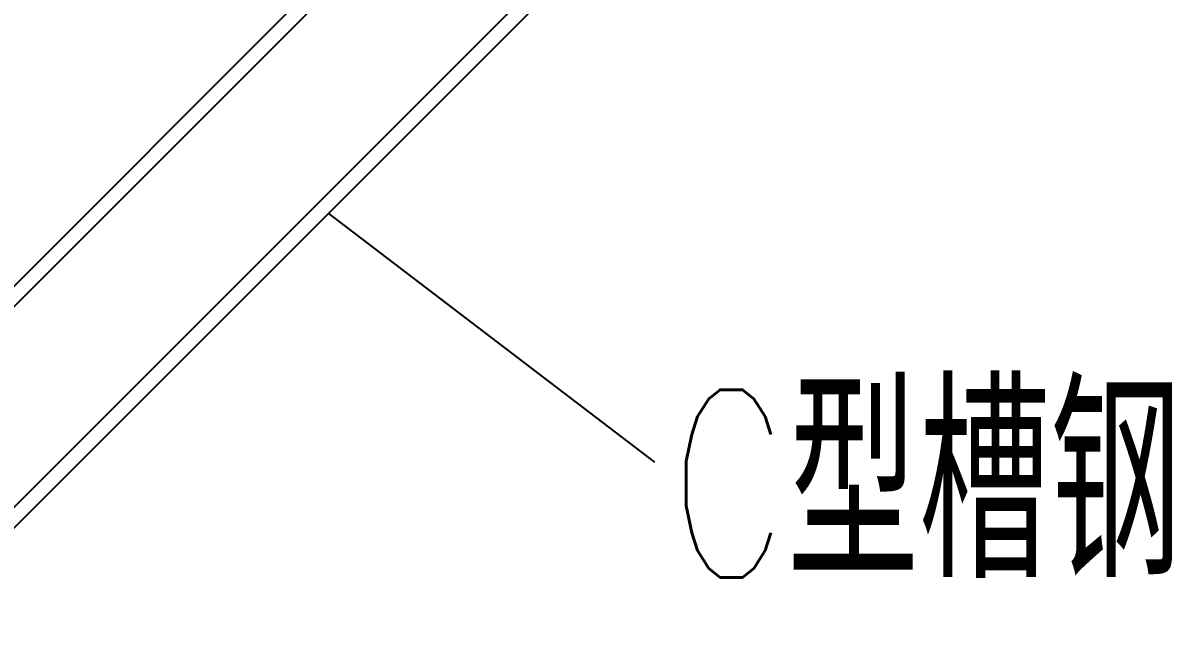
# Model space of a CAD drawing. Extents: x 27938 to 1042331, y -235042 to 1535213.
# Drawn here: x 707030 to 709481, y 753728 to 755037 of the extents above; entities that cross this region are included whole.
import ezdxf

# ---------------------------------------------------------------- set-up
doc = ezdxf.new("R2010")
doc.units = 0
doc.header["$LTSCALE"] = 1000
doc.header["$MEASUREMENT"] = 0
doc.layers.add('W_DIM', color=4, linetype='Continuous')
doc.styles.get("Standard").update_dxf_attribs({"font": 'gbenor.shx', "bigfont": 'gbcbig.shx'})
doc.styles.add('wwp100', font='txt.shx', dxfattribs={"width": 0.7, "height": 400, "bigfont": 'hztxt.shx'})
doc.dimstyles.get("Standard").update_dxf_attribs({"dimtxt": 0.18, "dimasz": 0.18, "dimexe": 0.18, "dimexo": 0.0625, "dimgap": 0.09, "dimtad": 0, "dimtih": 1, "dimtoh": 1, "dimdec": 4, "dimzin": 0, "dimdsep": 46, "dimtxsty": 'Standard', "dimcen": 0.09, "dimadec": 0, "dimazin": 0, "dimtfac": 1, "dimtdec": 4, "dimtofl": 0, "dimtmove": 0, "dimatfit": 3, "dimfxl": 1, "dimtolj": 1, "dimtzin": 0, "dimarcsym": 0})

msp = doc.modelspace()

# ---------------------------------------------------------------- linework, layer by layer
at = {"linetype": 'Continuous'}
for p, q in [((705631.2, 753096.9), (708176.6, 755642.3)), ((705653.2, 753074.9), (708198.6, 755620.3)), ((705867.1, 752861), (708412.6, 755406.4)), ((705889.2, 752839), (708434.6, 755384.4))]:
    msp.add_line(p, q, dxfattribs=at)

# ---------------------------------------------------------------- texts
at = {"layer": 'W_DIM', "color": 7, "style": 'wwp100', "width": 0.7}
msp.add_text('C型槽钢', height=400, dxfattribs=at).set_placement((708408.7, 753855.3))

# ---------------------------------------------------------------- leaders
msp.add_leader([(707681.6, 754631.4), (708377.1, 754101.1)], dimstyle='Standard', override={"dimgap": 20})

doc.saveas('drawing.dxf')
